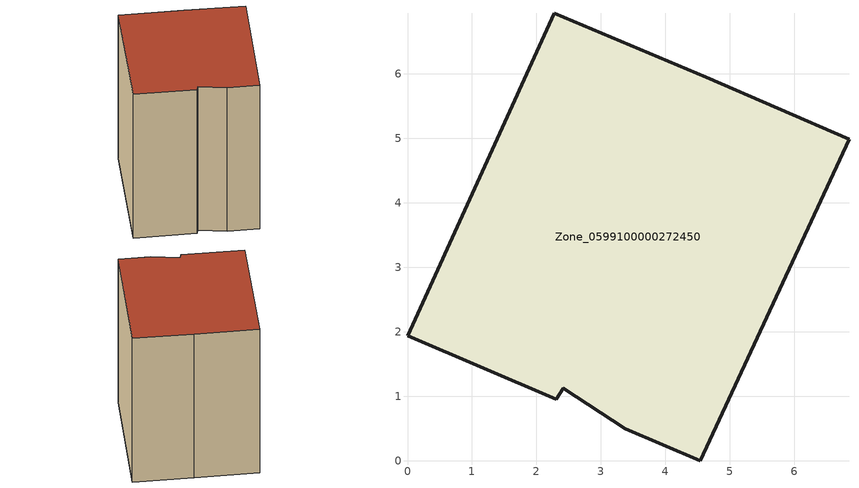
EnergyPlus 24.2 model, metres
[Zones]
Zone_0599100000272450
 floor ground (C_G): 4.64,5.95 6.85,4.99 4.54,0 3.38,0.5 2.41,1.12 2.31,0.95 0,1.94 2.28,6.94 z0
 wall outside (C_F): 6.85,4.99 4.64,5.95 2.28,6.94 0,1.94 2.31,0.95 2.41,1.12 3.38,0.5 4.54,0 6.85,4.99 z0:6.71
 roof outside (C_R): 2.41,1.12 3.38,0.5 4.54,0 6.85,4.99 4.64,5.95 2.28,6.94 0,1.94 2.31,0.95 z6.71
[BUILDING]
Pand.0599100000272450: North Axis=0; Terrain=City; Loads Convergence Tolerance Value=0.04; Temperature Convergence Tolerance Value=0.4; Solar Distribution=FullExterior; Maximum Number of Warmup Days=25; Minimum Number of Warmup Days=1
[Site:Location]
Rotterdam.The.Hague.AP_ZH_NLD Design_Conditions: Latitude=51.96; Longitude=4.45; Time Zone=1; Elevation=-4.5
[SITE:GROUNDTEMPERATURE:BUILDINGSURFACE]
18, 18, 18, 18, 18, 18, 18, 18, 18, 18, 18, 18
[MATERIAL] Thermal Absorptance=0.9; Solar Absorptance=0.7; Visible Absorptance=0.7
Name | Roughness | Thickness | Conductivity | Density | Specific Heat
G.TI.1946 | MediumSmooth | 0.15 | 1 | 540 | 1210
F.TI.1946 | Rough | 0.3 | 0.857143 | 1920 | 840
R.TI.1946 | MediumRough | 0.2 | 0.1 | 1500 | 1000
[CONSTRUCTION]
C_G: G.TI.1946
C_F: F.TI.1946
C_R: R.TI.1946
[ZONE]
Zone_0599100000272450: Type=1; Multiplier=1; Ceiling Height=Autocalculate; Volume=Autocalculate; Floor Area=autocalculate; Part of Total Floor Area=Yes
[ZONEINFILTRATION:DESIGNFLOWRATE]
Infil_Zone_0599100000272450: Zone or ZoneList or Space or SpaceList=Zone_0599100000272450; Schedule=AlwaysOn; Design Flow Rate Calculation Method=Flow/Area; Flow Rate per Floor Area=0.003; Constant Term Coefficient=1; Temperature Term Coefficient=0; Velocity Term Coefficient=0; Velocity Squared Term Coefficient=0
[HVACTEMPLATE:ZONE:IDEALLOADSAIRSYSTEM]
Zone_0599100000272450: Maximum Heating Supply Air Temperature=50; Minimum Cooling Supply Air Temperature=13; Maximum Heating Supply Air Humidity Ratio=0.0156; Minimum Cooling Supply Air Humidity Ratio=0.0077; Heating Limit=NoLimit; Cooling Limit=NoLimit; Dehumidification Control Type=ConstantSensibleHeatRatio; Cooling Sensible Heat Ratio=0.7; Dehumidification Setpoint=60; Humidification Control Type=None; Humidification Setpoint=30; Outdoor Air Method=None; Outdoor Air Flow Rate per Person=0.00944; Outdoor Air Flow Rate per Zone Floor Area=0; Outdoor Air Flow Rate per Zone=0; Demand Controlled Ventilation Type=None; Outdoor Air Economizer Type=NoEconomizer; Heat Recovery Type=None; Sensible Heat Recovery Effectiveness=0.7; Latent Heat Recovery Effectiveness=0.65
[ZONECONTROL:THERMOSTAT]
ThermostatControl_Zone_0599100000272450: Zone or ZoneList=Zone_0599100000272450; Control Type Schedule=DualSetpointControlType; Control 1=Thermostat_Zone_0599100000272450; Temperature Difference Between Cutout And Setpoint=0
[THERMOSTATSETPOINT:DUALSETPOINT]
Thermostat_Zone_0599100000272450: Heating Setpoint Temperature Schedule=HeatingSetpoint_Zone_0599100000272450; Cooling Setpoint Temperature Schedule=CoolingSetpoint_Zone_0599100000272450
[SCHEDULE:COMPACT]
HeatingSetpoint_Zone_0599100000272450: Through: 12/31, For: AllDays, Until: 24:00, 21
CoolingSetpoint_Zone_0599100000272450: Through: 12/31, For: AllDays, Until: 24:00, 24
DualSetpointControlType: Through: 12/31, For: AllDays, Until: 24:00, 4
AlwaysOn: Through: 12/31, For: AllDays, Until: 24:00, 1
